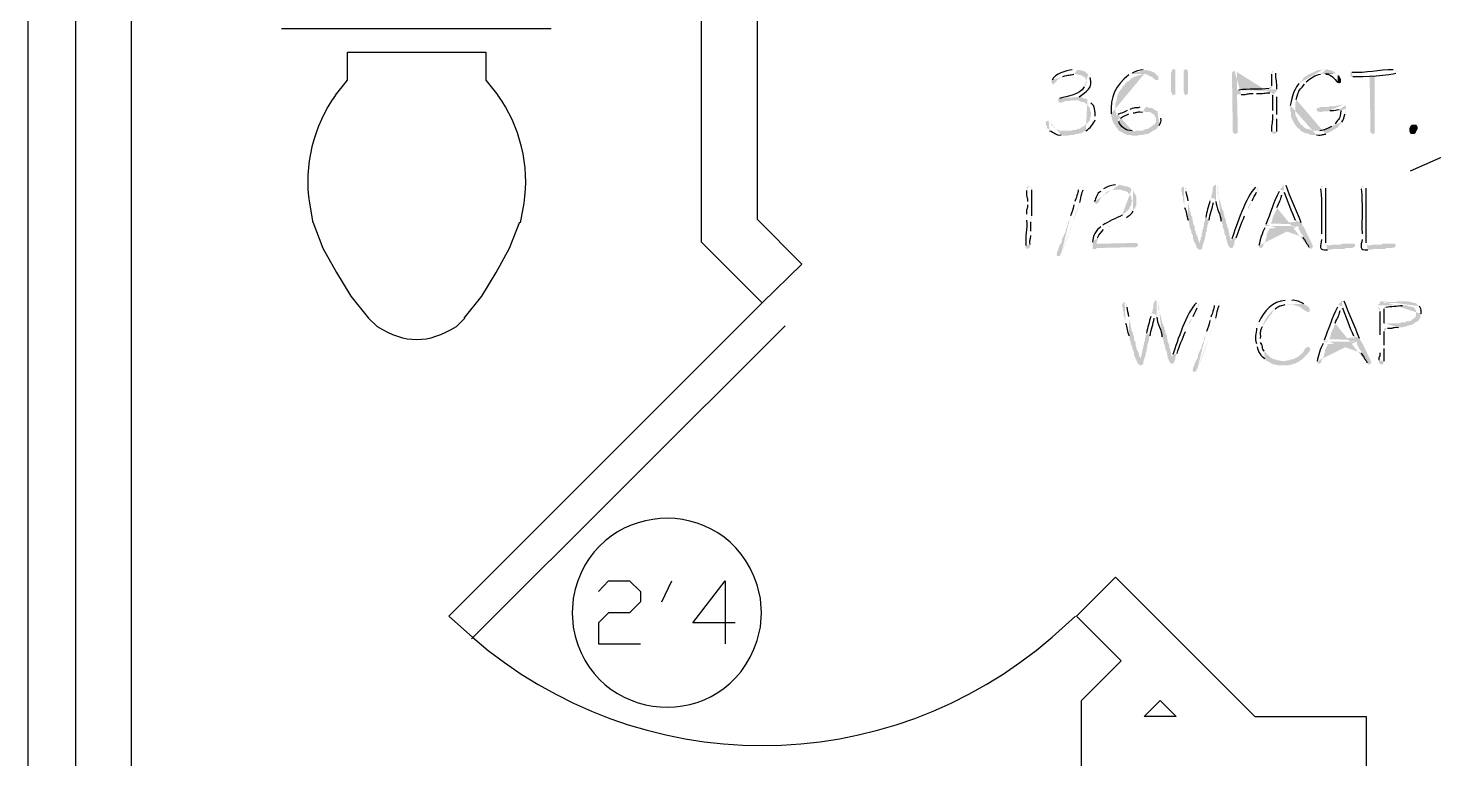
# Model space of a CAD drawing. Header units: inches. Extents: x -167 to 6071, y -6287 to -2731.
# Drawn here: x 790.4 to 879.2, y -5875.2 to -5829.1 of the extents above; entities that cross this region are included whole.
import ezdxf

# ---------------------------------------------------------------- set-up
doc = ezdxf.new("R2010")
doc.units = ezdxf.units.IN
doc.header["$LTSCALE"] = 96
doc.header["$MEASUREMENT"] = 0
doc.layers.add('PDF_Geometry', color=7, linetype='Continuous', true_color=0x4a4a4a)
doc.layers.add('PDF_Solid Fills', color=7, linetype='Continuous')

msp = doc.modelspace()

# ---------------------------------------------------------------- hatches: boundary and pattern name
at = {"layer": 'PDF_Solid Fills', "transparency": 33554559}
for points in [[(862.73, -5831.669), (862.623, -5831.722), (862.623, -5831.775), (862.57, -5831.935), (862.57, -5833.109), (862.623, -5833.162), (862.623, -5833.269), (862.73, -5833.322), (862.837, -5833.269), (862.837, -5831.722)], [(863.477, -5831.669), (863.423, -5831.722), (863.37, -5831.775), (863.37, -5833.162), (863.423, -5833.269), (863.477, -5833.322), (863.583, -5833.269), (863.637, -5833.215), (863.637, -5831.829), (863.583, -5831.722)], [(875.423, -5832.095), (875.103, -5832.095), (875.157, -5835.615), (875.21, -5835.722), (875.317, -5835.775), (875.423, -5835.722), (875.423, -5835.615)], [(877.823, -5835.775), (877.717, -5835.775), (877.663, -5835.722), (877.61, -5835.615), (877.61, -5835.402), (877.663, -5835.295), (877.77, -5835.189), (878.037, -5835.189), (878.09, -5835.242), (878.143, -5835.349), (878.143, -5835.402), (878.09, -5835.562), (878.037, -5835.615), (878.037, -5835.669), (877.93, -5835.775)], [(860.33, -5842.655), (857.877, -5842.709), (857.61, -5842.709), (857.61, -5843.029), (857.823, -5843.029), (857.877, -5842.975), (860.277, -5842.922), (860.33, -5842.922), (860.437, -5842.869), (860.49, -5842.815), (860.437, -5842.709), (860.437, -5842.655)], [(873.983, -5842.709), (873.343, -5842.709), (873.29, -5842.762), (872.703, -5842.762), (872.597, -5842.815), (872.33, -5842.815), (874.197, -5842.815), (874.143, -5842.709), (874.09, -5842.709)], [(876.543, -5842.709), (875.903, -5842.709), (875.85, -5842.762), (875.263, -5842.762), (875.157, -5842.815), (874.89, -5842.815), (876.757, -5842.815), (876.703, -5842.709), (876.65, -5842.709)], [(870.997, -5846.549), (869.983, -5846.549), (870.25, -5846.549), (870.357, -5846.602), (870.463, -5846.602), (870.517, -5846.655), (870.623, -5846.655), (870.73, -5846.709), (870.837, -5846.815), (870.943, -5846.869), (870.997, -5846.922), (871.21, -5847.029), (871.317, -5846.975), (871.317, -5846.815), (871.263, -5846.709), (871.21, -5846.655), (871.103, -5846.602)], [(877.237, -5846.335), (876.863, -5846.335), (876.757, -5846.389), (876.383, -5846.389), (876.277, -5846.442), (876.01, -5846.442), (877.983, -5846.442), (877.877, -5846.442), (877.77, -5846.389), (877.663, -5846.389), (877.557, -5846.335), (877.397, -5846.335)], [(871.21, -5849.215), (871.103, -5849.269), (870.997, -5849.375), (870.943, -5849.482), (870.89, -5849.589), (870.783, -5849.642), (870.783, -5849.695), (870.677, -5849.749), (870.57, -5849.855), (870.463, -5849.909), (870.25, -5850.015), (870.143, -5850.015), (870.037, -5850.069), (869.93, -5850.069), (869.77, -5850.122), (868.65, -5850.122), (868.863, -5850.229), (868.917, -5850.282), (869.077, -5850.335), (869.183, -5850.335), (869.29, -5850.389), (869.983, -5850.389), (870.09, -5850.335), (870.197, -5850.335), (870.303, -5850.282), (870.41, -5850.282), (870.463, -5850.229), (870.677, -5850.122), (870.73, -5850.069), (870.837, -5850.015), (871.05, -5849.802), (871.103, -5849.749), (871.21, -5849.642), (871.263, -5849.535), (871.317, -5849.482), (871.37, -5849.375), (871.317, -5849.269)]]:
    msp.add_hatch(color=256, dxfattribs=at).paths.add_polyline_path(points)
h = msp.add_hatch(color=256, dxfattribs=at)
h.paths.add_polyline_path([(872.223, -5831.669), (872.17, -5831.669), (872.063, -5831.722), (871.85, -5831.722), (871.743, -5831.775), (871.637, -5831.829), (871.317, -5831.989), (871.263, -5831.989), (871.157, -5832.095), (870.943, -5832.202), (870.89, -5832.309), (870.783, -5832.415), (870.73, -5832.469), (870.623, -5832.575)], flags=0)
h.paths.add_polyline_path([(870.09, -5833.962), (870.09, -5834.335), (870.143, -5834.442), (870.143, -5834.709), (870.197, -5834.815), (870.25, -5834.922), (870.303, -5835.029), (870.357, -5835.135), (870.41, -5835.189), (870.463, -5835.295), (870.57, -5835.402), (870.677, -5835.455), (870.73, -5835.562), (871.05, -5835.722), (871.157, -5835.722), (871.37, -5835.829), (871.743, -5835.829)], flags=0)
h.paths.add_polyline_path([(872.33, -5835.775), (872.757, -5835.562), (871.477, -5835.562), (871.263, -5835.455), (871.157, -5835.455), (870.943, -5835.349), (870.89, -5835.242), (870.783, -5835.189), (870.73, -5835.135), (870.677, -5835.029), (870.623, -5834.975), (870.517, -5834.762), (870.41, -5834.549), (870.41, -5833.802), (870.463, -5833.695), (870.463, -5833.589)], flags=0)
h.paths.add_polyline_path([(870.997, -5832.629), (871.05, -5832.575), (871.103, -5832.469)], flags=0)
h.paths.add_polyline_path([(872.01, -5831.989), (872.117, -5831.989), (872.223, -5831.935), (872.97, -5831.935), (872.917, -5831.882), (872.597, -5831.722), (872.49, -5831.722), (872.383, -5831.669)], flags=0)
h = msp.add_hatch(color=256, dxfattribs=at)
h.paths.add_polyline_path([(856.49, -5831.722), (856.33, -5831.722)], flags=0)
h.paths.add_polyline_path([(855.05, -5832.362), (854.997, -5832.469), (855.05, -5832.575), (855.103, -5832.629), (855.157, -5832.629), (855.263, -5832.522), (855.317, -5832.469), (855.37, -5832.362), (855.477, -5832.309), (855.53, -5832.255), (855.743, -5832.149)], flags=0)
h.paths.add_polyline_path([(856.437, -5831.989), (857.343, -5831.989), (857.237, -5831.935), (857.183, -5831.882), (857.13, -5831.829), (857.023, -5831.775), (856.917, -5831.775), (856.81, -5831.722), (856.65, -5831.722)], flags=0)
h = msp.add_hatch(color=256, dxfattribs=at)
h.paths.add_polyline_path([(857.343, -5831.989), (856.543, -5831.989), (856.597, -5831.989), (856.757, -5832.042), (856.863, -5832.042), (856.97, -5832.095), (857.023, -5832.149), (857.077, -5832.149), (857.183, -5832.255), (857.183, -5832.362), (857.237, -5832.469), (857.237, -5832.522), (857.183, -5832.629), (857.183, -5832.735), (857.077, -5832.789)], flags=0)
h.paths.add_polyline_path([(855.53, -5833.535), (855.423, -5833.589), (855.423, -5833.642), (855.477, -5833.749), (855.583, -5833.802), (855.637, -5833.802), (855.743, -5833.749), (855.903, -5833.695), (856.17, -5833.695), (856.277, -5833.642), (856.49, -5833.642), (857.29, -5833.589), (857.183, -5833.535), (857.077, -5833.535), (856.863, -5833.429), (856.703, -5833.429), (856.757, -5833.429)], flags=0)
h.paths.add_polyline_path([(857.45, -5832.202), (857.397, -5832.095)], flags=0)
h = msp.add_hatch(color=256, dxfattribs=at)
h.paths.add_polyline_path([(860.01, -5831.989), (859.903, -5832.042)], flags=0)
h.paths.add_polyline_path([(858.783, -5834.495), (858.783, -5834.602), (859.103, -5834.602), (859.103, -5834.442), (859.05, -5834.335), (859.05, -5833.855), (859.103, -5833.749), (859.103, -5833.642), (859.157, -5833.535), (859.157, -5833.375), (859.21, -5833.269), (859.263, -5833.162), (859.317, -5833.055), (859.423, -5832.949), (859.477, -5832.842), (859.53, -5832.735), (859.637, -5832.682), (859.69, -5832.575), (859.797, -5832.469), (859.903, -5832.415), (860.01, -5832.309), (860.063, -5832.255), (860.277, -5832.149), (860.437, -5832.095), (860.543, -5832.042), (860.65, -5832.042), (860.757, -5831.989), (860.863, -5831.989)], flags=0)
h = msp.add_hatch(color=256, dxfattribs=at)
h.paths.add_polyline_path([(860.863, -5831.722), (860.81, -5831.722)], flags=0)
h.paths.add_polyline_path([(860.117, -5831.935), (860.01, -5831.989), (860.97, -5831.989), (861.183, -5832.095), (861.29, -5832.149), (861.397, -5832.202), (861.503, -5832.309), (861.557, -5832.309), (861.61, -5832.362), (861.77, -5832.362), (861.77, -5832.149), (861.717, -5832.095), (861.503, -5831.882), (861.45, -5831.882), (861.237, -5831.775), (861.13, -5831.775), (861.023, -5831.722)], flags=0)
h = msp.add_hatch(color=256, dxfattribs=at)
h.paths.add_polyline_path([(866.57, -5831.775), (866.463, -5831.829), (866.41, -5831.935), (866.463, -5835.615), (866.517, -5835.722), (866.623, -5835.775), (866.73, -5835.722), (866.783, -5835.615), (866.73, -5833.269), (866.997, -5833.269)], flags=0)
h.paths.add_polyline_path([(867.743, -5833.215), (867.957, -5833.215)], flags=0)
h.paths.add_polyline_path([(868.81, -5833.162), (868.97, -5833.162), (869.237, -5833.055), (866.73, -5833.002), (866.73, -5831.935), (866.677, -5831.829)], flags=0)
h = msp.add_hatch(color=256, dxfattribs=at)
h.paths.add_polyline_path([(869.023, -5831.775), (868.917, -5831.829), (868.917, -5831.989)], flags=0)
h.paths.add_polyline_path([(868.917, -5832.735), (868.917, -5832.895), (868.757, -5832.895)], flags=0)
h.paths.add_polyline_path([(866.837, -5833.002), (866.73, -5833.002), (869.237, -5833.055), (869.237, -5832.949)], flags=0)
h.paths.add_polyline_path([(869.183, -5831.935), (869.13, -5831.829)], flags=0)
h = msp.add_hatch(color=256, dxfattribs=at)
h.paths.add_polyline_path([(872.97, -5831.935), (872.223, -5831.935), (872.33, -5831.989)], flags=0)
h.paths.add_polyline_path([(873.077, -5832.522), (873.183, -5832.575), (873.29, -5832.522), (873.29, -5832.309), (873.183, -5832.095), (873.077, -5832.042)], flags=0)
h = msp.add_hatch(color=256, dxfattribs=at)
h.paths.add_polyline_path([(876.65, -5831.722), (876.597, -5831.722)], flags=0)
h.paths.add_polyline_path([(873.983, -5831.882), (873.877, -5831.935), (873.877, -5832.042), (873.93, -5832.149), (874.037, -5832.149)], flags=0)
h.paths.add_polyline_path([(876.757, -5831.935), (876.81, -5831.829), (876.757, -5831.775)], flags=0)
h = msp.add_hatch(color=256, dxfattribs=at)
h.paths.add_polyline_path([(869.237, -5833.055), (868.97, -5833.162), (868.97, -5833.322)], flags=0)
h.paths.add_polyline_path([(868.97, -5834.282), (868.97, -5834.549)], flags=0)
h.paths.add_polyline_path([(868.917, -5835.615), (868.97, -5835.722), (869.077, -5835.775), (869.183, -5835.722), (869.237, -5835.615)], flags=0)
h.paths.add_polyline_path([(869.237, -5834.815), (869.237, -5834.549)], flags=0)
h.paths.add_polyline_path([(869.237, -5833.429), (869.237, -5833.162)], flags=0)
h = msp.add_hatch(color=256, dxfattribs=at)
h.paths.add_polyline_path([(857.29, -5833.589), (856.49, -5833.642), (856.703, -5833.642), (856.917, -5833.749), (857.023, -5833.749), (857.13, -5833.802), (857.237, -5833.909), (857.29, -5833.962), (857.397, -5834.069), (857.45, -5834.175), (857.45, -5834.282), (857.503, -5834.389), (857.503, -5834.655), (857.45, -5834.762), (857.45, -5834.869), (857.397, -5834.975), (857.343, -5835.029), (857.237, -5835.135), (857.13, -5835.189), (857.077, -5835.295), (857.023, -5835.295), (856.917, -5835.349), (856.863, -5835.402), (856.757, -5835.455), (856.65, -5835.455), (856.543, -5835.509), (856.383, -5835.509), (856.277, -5835.562), (855.903, -5835.562), (857.077, -5835.615), (857.183, -5835.562)], flags=0)
h.paths.add_polyline_path([(857.77, -5834.869), (857.77, -5834.655)], flags=0)
h.paths.add_polyline_path([(857.503, -5833.802), (857.45, -5833.749), (857.397, -5833.695)], flags=0)
h = msp.add_hatch(color=256, dxfattribs=at)
h.paths.add_polyline_path([(860.81, -5834.069), (860.597, -5834.069)], flags=0)
h.paths.add_polyline_path([(859.957, -5834.229), (859.903, -5834.229), (859.797, -5834.282)], flags=0)
h.paths.add_polyline_path([(859.21, -5834.549), (859.103, -5834.602), (858.783, -5834.602), (858.837, -5834.762), (858.837, -5834.869), (858.89, -5834.975), (858.943, -5835.082), (858.997, -5835.189), (859.05, -5835.242), (859.103, -5835.349), (859.157, -5835.402), (859.21, -5835.455), (859.263, -5835.562), (859.37, -5835.615), (860.277, -5835.615), (860.117, -5835.562)], flags=0)
h.paths.add_polyline_path([(859.263, -5834.975), (859.21, -5834.869), (859.263, -5834.815), (859.37, -5834.762)], flags=0)
h.paths.add_polyline_path([(859.903, -5834.495), (860.01, -5834.495), (860.17, -5834.442)], flags=0)
h.paths.add_polyline_path([(860.757, -5834.389), (860.863, -5834.335), (861.717, -5834.335), (861.503, -5834.229), (861.45, -5834.175), (861.343, -5834.122), (861.183, -5834.122), (861.077, -5834.069), (860.97, -5834.069)], flags=0)
h = msp.add_hatch(color=256, dxfattribs=at)
h.paths.add_polyline_path([(861.717, -5834.335), (860.863, -5834.335), (860.97, -5834.389), (861.237, -5834.389), (861.343, -5834.442), (861.397, -5834.495), (861.503, -5834.549), (861.557, -5834.655), (861.61, -5834.762), (861.61, -5835.029), (861.557, -5835.135), (861.45, -5835.189), (861.343, -5835.295), (861.237, -5835.349), (861.183, -5835.402), (861.077, -5835.455), (860.97, -5835.455), (860.757, -5835.562), (860.383, -5835.562), (860.277, -5835.615), (859.37, -5835.615), (859.797, -5835.829), (860.01, -5835.829), (860.117, -5835.882), (860.437, -5835.882), (860.597, -5835.829), (860.81, -5835.829), (860.97, -5835.775), (861.077, -5835.775), (861.183, -5835.722), (861.29, -5835.669), (861.343, -5835.615), (861.663, -5835.455), (861.717, -5835.349), (861.823, -5835.242)], flags=0)
h.paths.add_polyline_path([(861.93, -5834.762), (861.877, -5834.655), (861.877, -5834.549), (861.823, -5834.442)], flags=0)
h = msp.add_hatch(color=256, dxfattribs=at)
h.paths.add_polyline_path([(873.45, -5833.909), (872.863, -5834.015), (872.597, -5834.015), (872.49, -5834.069), (872.01, -5834.069), (871.903, -5834.122), (871.797, -5834.122), (871.743, -5834.229), (871.797, -5834.335), (871.85, -5834.335), (871.957, -5834.389), (872.063, -5834.389), (872.17, -5834.335), (872.49, -5834.335), (872.597, -5834.282)], flags=0)
h.paths.add_polyline_path([(873.183, -5834.229), (873.29, -5834.229), (873.61, -5834.175), (873.61, -5834.069), (873.557, -5833.962)], flags=0)
h = msp.add_hatch(color=256, dxfattribs=at)
h.paths.add_polyline_path([(873.61, -5834.175), (873.29, -5834.229), (873.29, -5834.282)], flags=0)
h.paths.add_polyline_path([(872.917, -5835.135), (872.81, -5835.189), (872.81, -5835.242), (872.703, -5835.295)], flags=0)
h.paths.add_polyline_path([(871.957, -5835.562), (871.797, -5835.562), (872.757, -5835.562), (872.863, -5835.509), (872.917, -5835.455), (873.023, -5835.402), (873.13, -5835.295), (873.183, -5835.189), (873.29, -5835.135), (873.343, -5835.029)], flags=0)
h.paths.add_polyline_path([(873.557, -5834.495), (873.61, -5834.389), (873.61, -5834.282)], flags=0)
h = msp.add_hatch(color=256, dxfattribs=at)
h.paths.add_polyline_path([(854.837, -5834.922), (854.73, -5834.975), (854.677, -5834.975), (854.677, -5835.189), (854.73, -5835.295), (854.73, -5835.402), (854.837, -5835.455), (854.89, -5835.562)], flags=0)
h.paths.add_polyline_path([(855.637, -5835.829), (855.743, -5835.882), (856.063, -5835.882), (856.17, -5835.829), (856.437, -5835.829), (856.543, -5835.775), (856.65, -5835.775), (856.81, -5835.722), (856.917, -5835.722), (856.97, -5835.669), (857.077, -5835.615), (855.903, -5835.562), (855.53, -5835.562), (855.21, -5835.402), (855.157, -5835.295), (855.05, -5835.242), (854.997, -5835.135), (854.997, -5835.082), (854.89, -5834.975)], flags=0)
h = msp.add_hatch(color=256, dxfattribs=at)
h.paths.add_polyline_path([(853.61, -5839.029), (853.503, -5839.082), (853.45, -5839.242), (853.45, -5839.349)], flags=0)
h.paths.add_polyline_path([(853.503, -5840.042), (853.503, -5840.255)], flags=0)
h.paths.add_polyline_path([(853.45, -5840.842), (853.45, -5841.215)], flags=0)
h.paths.add_polyline_path([(853.397, -5842.815), (853.397, -5842.975), (853.503, -5843.029), (853.61, -5842.975), (853.663, -5842.922), (853.663, -5842.762)], flags=0)
h.paths.add_polyline_path([(853.717, -5842.175), (853.717, -5841.909)], flags=0)
h.paths.add_polyline_path([(853.717, -5841.322), (853.717, -5841.055), (853.77, -5840.949)], flags=0)
h.paths.add_polyline_path([(853.77, -5839.295), (853.77, -5839.189), (853.717, -5839.082)], flags=0)
h = msp.add_hatch(color=256, dxfattribs=at)
h.paths.add_polyline_path([(856.863, -5839.029), (856.81, -5839.082), (856.757, -5839.189), (856.703, -5839.295)], flags=0)
h.paths.add_polyline_path([(856.49, -5840.042), (856.49, -5840.149), (856.437, -5840.255)], flags=0)
h.paths.add_polyline_path([(856.223, -5840.949), (856.223, -5841.055), (856.17, -5841.162), (856.117, -5841.269), (856.063, -5841.375), (856.063, -5841.482), (856.01, -5841.589), (855.957, -5841.749), (855.903, -5841.855), (855.903, -5841.962), (855.85, -5842.069), (855.797, -5842.175), (855.743, -5842.282), (855.69, -5842.389), (855.69, -5842.495), (855.637, -5842.655), (855.53, -5842.815), (855.477, -5842.975), (855.423, -5843.135), (855.37, -5843.242), (855.37, -5843.349), (855.317, -5843.349), (855.37, -5843.455), (855.477, -5843.509), (855.53, -5843.455), (855.583, -5843.455), (855.583, -5843.349), (855.637, -5843.295)], flags=0)
h.paths.add_polyline_path([(855.637, -5843.295, 0.021773), (856.383, -5841.322)], flags=0)
h.paths.add_polyline_path([(856.81, -5840.095, 0.041027), (856.383, -5841.322)], flags=0)
h.paths.add_polyline_path([(857.023, -5839.295), (857.023, -5839.189), (856.97, -5839.082)], flags=0)
h = msp.add_hatch(color=256, dxfattribs=at)
h.paths.add_polyline_path([(860.063, -5839.295), (859.21, -5839.295), (859.423, -5839.295), (859.53, -5839.349), (859.637, -5839.349), (859.85, -5839.455), (859.85, -5839.509), (859.957, -5839.562), (860.01, -5839.669), (860.063, -5839.775), (860.063, -5839.882), (860.117, -5839.989), (860.063, -5840.095), (860.063, -5840.202), (860.01, -5840.309), (859.957, -5840.415), (859.957, -5840.469), (859.85, -5840.575), (859.797, -5840.629), (859.69, -5840.735), (859.583, -5840.789), (859.583, -5840.842), (859.477, -5840.895)], flags=0)
h.paths.add_polyline_path([(858.25, -5841.535), (858.197, -5841.535), (858.143, -5841.642)], flags=0)
h.paths.add_polyline_path([(857.61, -5842.602), (857.61, -5842.709), (857.877, -5842.709), (857.877, -5842.602), (857.93, -5842.442), (857.93, -5842.335)], flags=0)
h.paths.add_polyline_path([(858.303, -5841.802), (858.41, -5841.749), (858.517, -5841.695), (858.623, -5841.589), (858.73, -5841.589), (858.943, -5841.482), (858.997, -5841.429), (859.157, -5841.375), (859.263, -5841.322), (859.423, -5841.215), (859.743, -5841.055)], flags=0)
h.paths.add_polyline_path([(860.17, -5840.629), (860.223, -5840.522), (860.277, -5840.469), (860.33, -5840.362), (860.383, -5840.255), (860.383, -5839.775), (860.33, -5839.615), (860.277, -5839.562), (860.223, -5839.455), (860.17, -5839.349)], flags=0)
h = msp.add_hatch(color=256, dxfattribs=at)
h.paths.add_polyline_path([(859.21, -5838.975), (859.05, -5838.975)], flags=0)
h.paths.add_polyline_path([(858.303, -5839.242), (858.25, -5839.295), (858.143, -5839.402)], flags=0)
h.paths.add_polyline_path([(857.717, -5840.042), (857.77, -5840.149), (857.877, -5840.202), (857.93, -5840.149), (858.037, -5840.042), (858.037, -5839.989), (858.09, -5839.882), (858.143, -5839.829), (858.143, -5839.775), (858.197, -5839.722), (858.303, -5839.615), (858.41, -5839.562), (858.463, -5839.455), (858.57, -5839.402), (858.623, -5839.402), (858.837, -5839.295), (860.063, -5839.295), (860.01, -5839.189), (859.903, -5839.135), (859.797, -5839.082), (859.69, -5839.082), (859.583, -5839.029), (859.477, -5839.029), (859.317, -5838.975)], flags=0)
h = msp.add_hatch(color=256, dxfattribs=at)
h.paths.add_polyline_path([(863.37, -5839.082), (863.263, -5839.135), (863.21, -5839.242), (863.21, -5839.349), (863.263, -5839.509), (863.263, -5839.615), (863.317, -5839.722), (863.317, -5839.989), (863.37, -5840.042), (863.37, -5840.149), (863.423, -5840.255), (863.423, -5840.415)], flags=0)
h.paths.add_polyline_path([(863.637, -5841.215), (863.69, -5841.322), (863.69, -5841.429), (863.743, -5841.589), (863.743, -5841.695), (863.797, -5841.802), (863.85, -5841.909), (863.85, -5842.015), (863.957, -5842.229), (863.957, -5842.389), (864.01, -5842.549), (864.063, -5842.655), (864.117, -5842.762), (864.17, -5842.869), (864.17, -5842.922), (864.223, -5842.975), (864.33, -5843.082), (864.437, -5843.082), (864.49, -5843.029), (864.543, -5842.975), (864.543, -5842.869), (864.597, -5842.709), (864.383, -5842.709), (864.383, -5842.655), (864.33, -5842.549), (864.277, -5842.442), (864.277, -5842.335), (864.223, -5842.229), (864.17, -5842.122), (864.117, -5842.015), (864.117, -5841.909), (864.063, -5841.802), (864.063, -5841.642), (864.01, -5841.535), (863.957, -5841.429), (863.957, -5841.269), (863.903, -5841.162), (863.903, -5841.055), (863.85, -5840.949), (863.797, -5840.842), (863.797, -5840.735), (863.743, -5840.629), (863.743, -5840.469), (863.69, -5840.362), (863.69, -5840.255), (863.637, -5840.149), (863.637, -5839.989)], flags=0)
h.paths.add_polyline_path([(863.53, -5839.402), (863.53, -5839.349), (863.477, -5839.189), (863.423, -5839.135)], flags=0)
h = msp.add_hatch(color=256, dxfattribs=at)
h.paths.add_polyline_path([(865.397, -5838.975), (865.343, -5838.975), (865.237, -5839.082), (865.183, -5839.189), (865.183, -5839.455), (865.13, -5839.562), (865.13, -5839.669), (865.077, -5839.775), (865.343, -5839.882), (865.343, -5839.935), (865.397, -5840.042)], flags=0)
h.paths.add_polyline_path([(865.717, -5841.269), (865.77, -5841.375), (865.823, -5841.482), (865.823, -5841.642), (865.877, -5841.749), (865.93, -5841.909), (865.93, -5842.015), (865.983, -5842.175), (866.037, -5842.229), (866.037, -5842.389), (866.09, -5842.495), (866.09, -5842.602), (866.143, -5842.709), (866.197, -5842.869), (866.25, -5842.922), (866.357, -5842.975), (866.463, -5842.975), (866.463, -5842.922), (866.517, -5842.815), (866.57, -5842.709), (866.57, -5842.549), (866.357, -5842.549), (866.303, -5842.389), (866.303, -5842.282), (866.25, -5842.175), (866.25, -5842.069), (866.197, -5841.962), (866.197, -5841.802), (866.143, -5841.695), (866.09, -5841.589), (866.09, -5841.482), (866.037, -5841.375), (866.037, -5841.215), (865.983, -5841.109), (865.93, -5841.002), (865.93, -5840.895), (865.877, -5840.789), (865.877, -5840.682), (865.823, -5840.575), (865.77, -5840.469), (865.717, -5840.255), (865.663, -5840.042), (865.61, -5839.882), (865.557, -5839.775), (865.557, -5839.615), (865.503, -5839.562), (865.503, -5839.242), (865.557, -5839.135), (865.503, -5839.029)], flags=0)
h = msp.add_hatch(color=256, dxfattribs=at)
h.paths.add_polyline_path([(867.957, -5839.135), (867.903, -5839.135)], flags=0)
h.paths.add_polyline_path([(866.41, -5842.389), (866.357, -5842.549), (866.57, -5842.549), (866.623, -5842.442), (866.677, -5842.335)], flags=0)
h.paths.add_polyline_path([(867.21, -5840.949), (867.263, -5840.842), (867.317, -5840.735), (867.37, -5840.629), (867.423, -5840.522), (867.423, -5840.415), (867.477, -5840.309), (867.53, -5840.202), (867.637, -5840.095), (867.69, -5839.989)], flags=0)
h.paths.add_polyline_path([(867.957, -5839.455), (868.063, -5839.295), (868.063, -5839.135)], flags=0)
h = msp.add_hatch(color=256, dxfattribs=at)
h.paths.add_polyline_path([(869.45, -5839.295), (869.397, -5839.402)], flags=0)
h.paths.add_polyline_path([(868.543, -5841.482), (868.49, -5841.589), (870.57, -5841.589), (870.623, -5841.642), (870.623, -5841.749), (870.677, -5841.855), (870.73, -5841.962), (870.783, -5842.069), (870.89, -5842.175), (870.89, -5842.282)], flags=0)
h.paths.add_polyline_path([(871.263, -5842.922), (871.317, -5842.975), (871.37, -5843.029), (871.477, -5842.975), (871.53, -5842.869), (871.05, -5841.855), (870.997, -5841.749), (870.943, -5841.642), (870.89, -5841.589), (870.837, -5841.482), (868.863, -5841.429), (868.917, -5841.322), (868.97, -5841.215), (868.97, -5841.109), (869.023, -5840.949), (869.077, -5840.842), (869.183, -5840.629), (869.183, -5840.575), (869.237, -5840.522), (869.237, -5840.415)], flags=0)
h.paths.add_polyline_path([(869.557, -5839.615), (869.663, -5839.509), (869.717, -5839.349)], flags=0)
h = msp.add_hatch(color=256, dxfattribs=at)
h.paths.add_polyline_path([(869.663, -5838.975), (869.61, -5839.029), (869.61, -5839.082), (869.503, -5839.189), (869.45, -5839.295), (869.717, -5839.349), (869.717, -5839.455)], flags=0)
h.paths.add_polyline_path([(870.41, -5841.215), (870.463, -5841.322), (868.863, -5841.429), (870.837, -5841.482), (870.783, -5841.375)], flags=0)
h.paths.add_polyline_path([(869.823, -5839.029), (869.77, -5838.975)], flags=0)
h = msp.add_hatch(color=256, dxfattribs=at)
h.paths.add_polyline_path([(872.17, -5839.029), (872.063, -5839.082), (872.01, -5839.242)], flags=0)
h.paths.add_polyline_path([(872.063, -5842.069), (872.063, -5842.442)], flags=0)
h.paths.add_polyline_path([(872.437, -5843.082), (872.65, -5843.082), (872.81, -5843.029), (873.503, -5843.029), (873.61, -5842.975), (873.983, -5842.975), (874.09, -5842.922), (874.143, -5842.922), (874.197, -5842.815), (872.33, -5842.815), (872.33, -5842.655)], flags=0)
h.paths.add_polyline_path([(872.33, -5839.189), (872.277, -5839.082)], flags=0)
h = msp.add_hatch(color=256, dxfattribs=at)
h.paths.add_polyline_path([(874.73, -5839.029), (874.623, -5839.082), (874.57, -5839.242)], flags=0)
h.paths.add_polyline_path([(874.623, -5842.069), (874.623, -5842.442)], flags=0)
h.paths.add_polyline_path([(874.997, -5843.082), (875.21, -5843.082), (875.37, -5843.029), (876.063, -5843.029), (876.17, -5842.975), (876.543, -5842.975), (876.65, -5842.922), (876.703, -5842.922), (876.757, -5842.815), (874.89, -5842.815), (874.89, -5842.655)], flags=0)
h.paths.add_polyline_path([(874.89, -5839.189), (874.837, -5839.082)], flags=0)
h = msp.add_hatch(color=256, dxfattribs=at)
h.paths.add_polyline_path([(865.077, -5839.775), (865.023, -5839.882), (865.023, -5839.989)], flags=0)
h.paths.add_polyline_path([(864.757, -5841.055), (864.703, -5841.162), (864.703, -5841.269), (864.65, -5841.375), (864.65, -5841.535), (864.597, -5841.642), (864.597, -5841.749), (864.543, -5841.855), (864.543, -5841.962), (864.49, -5842.122), (864.49, -5842.229), (864.437, -5842.335), (864.437, -5842.442), (864.383, -5842.602), (864.383, -5842.709), (864.597, -5842.709), (864.65, -5842.549), (864.703, -5842.389), (864.703, -5842.282), (864.757, -5842.175), (864.757, -5842.015), (864.81, -5841.909), (864.81, -5841.749), (864.863, -5841.642), (864.863, -5841.535), (864.917, -5841.429), (864.917, -5841.322), (864.97, -5841.215)], flags=0)
h.paths.add_polyline_path([(865.237, -5840.095), (865.29, -5839.989), (865.343, -5839.882)], flags=0)
h = msp.add_hatch(color=256, dxfattribs=at)
h.paths.add_polyline_path([(868.49, -5841.589), (868.49, -5841.695)], flags=0)
h.paths.add_polyline_path([(868.117, -5842.815), (868.117, -5842.922), (868.223, -5842.975), (868.277, -5842.975), (868.33, -5842.922), (868.383, -5842.869), (868.383, -5842.762), (868.49, -5842.655), (868.543, -5842.442), (868.543, -5842.389), (868.597, -5842.282), (868.597, -5842.122), (868.65, -5842.015), (868.703, -5841.909), (868.757, -5841.802), (868.757, -5841.749), (870.57, -5841.589)], flags=0)
h = msp.add_hatch(color=256, dxfattribs=at)
h.paths.add_polyline_path([(859.637, -5846.389), (859.53, -5846.442), (859.477, -5846.549), (859.477, -5846.655), (859.53, -5846.815), (859.53, -5846.922), (859.583, -5847.029), (859.583, -5847.295), (859.637, -5847.349), (859.637, -5847.455), (859.69, -5847.562), (859.69, -5847.722)], flags=0)
h.paths.add_polyline_path([(859.903, -5848.522), (859.957, -5848.629), (859.957, -5848.735), (860.01, -5848.895), (860.01, -5849.002), (860.063, -5849.109), (860.117, -5849.215), (860.117, -5849.322), (860.17, -5849.429), (860.223, -5849.535), (860.223, -5849.695), (860.277, -5849.855), (860.33, -5849.962), (860.383, -5850.069), (860.437, -5850.175), (860.437, -5850.229), (860.49, -5850.282), (860.597, -5850.389), (860.703, -5850.389), (860.757, -5850.335), (860.81, -5850.282), (860.81, -5850.175), (860.863, -5850.015), (860.65, -5850.015), (860.65, -5849.962), (860.597, -5849.855), (860.543, -5849.749), (860.543, -5849.642), (860.49, -5849.535), (860.437, -5849.429), (860.383, -5849.322), (860.383, -5849.215), (860.33, -5849.109), (860.33, -5848.949), (860.277, -5848.842), (860.223, -5848.735), (860.223, -5848.575), (860.17, -5848.469), (860.17, -5848.362), (860.117, -5848.255), (860.063, -5848.149), (860.063, -5848.042), (860.01, -5847.935), (860.01, -5847.775), (859.957, -5847.669), (859.957, -5847.562), (859.903, -5847.455), (859.903, -5847.295)], flags=0)
h.paths.add_polyline_path([(859.797, -5846.709), (859.797, -5846.655), (859.743, -5846.495), (859.69, -5846.442)], flags=0)
h = msp.add_hatch(color=256, dxfattribs=at)
h.paths.add_polyline_path([(861.663, -5846.282), (861.61, -5846.282), (861.503, -5846.389), (861.45, -5846.495), (861.45, -5846.762), (861.397, -5846.869), (861.397, -5846.975), (861.343, -5847.082), (861.61, -5847.189), (861.61, -5847.242), (861.663, -5847.349)], flags=0)
h.paths.add_polyline_path([(861.983, -5848.575), (862.037, -5848.682), (862.09, -5848.789), (862.09, -5848.949), (862.143, -5849.055), (862.197, -5849.215), (862.197, -5849.322), (862.25, -5849.482), (862.303, -5849.535), (862.303, -5849.695), (862.357, -5849.802), (862.357, -5849.909), (862.41, -5850.015), (862.463, -5850.175), (862.517, -5850.229), (862.623, -5850.282), (862.73, -5850.282), (862.73, -5850.229), (862.783, -5850.122), (862.837, -5850.015), (862.837, -5849.855), (862.623, -5849.855), (862.57, -5849.695), (862.57, -5849.589), (862.517, -5849.482), (862.517, -5849.375), (862.463, -5849.269), (862.463, -5849.109), (862.41, -5849.002), (862.357, -5848.895), (862.357, -5848.789), (862.303, -5848.682), (862.303, -5848.522), (862.25, -5848.415), (862.197, -5848.309), (862.197, -5848.202), (862.143, -5848.095), (862.143, -5847.989), (862.09, -5847.882), (862.037, -5847.775), (861.983, -5847.562), (861.93, -5847.349), (861.877, -5847.189), (861.823, -5847.082), (861.823, -5846.922), (861.77, -5846.869), (861.77, -5846.549), (861.823, -5846.442), (861.77, -5846.335)], flags=0)
h = msp.add_hatch(color=256, dxfattribs=at)
h.paths.add_polyline_path([(864.223, -5846.442), (864.17, -5846.442)], flags=0)
h.paths.add_polyline_path([(862.677, -5849.695), (862.623, -5849.855), (862.837, -5849.855), (862.89, -5849.749), (862.943, -5849.642)], flags=0)
h.paths.add_polyline_path([(863.477, -5848.255), (863.53, -5848.149), (863.583, -5848.042), (863.637, -5847.935), (863.69, -5847.829), (863.69, -5847.722), (863.743, -5847.615), (863.797, -5847.509), (863.903, -5847.402), (863.957, -5847.295)], flags=0)
h.paths.add_polyline_path([(864.223, -5846.762), (864.33, -5846.602), (864.33, -5846.442)], flags=0)
h = msp.add_hatch(color=256, dxfattribs=at)
h.paths.add_polyline_path([(865.45, -5846.335), (865.397, -5846.389), (865.343, -5846.495), (865.29, -5846.602)], flags=0)
h.paths.add_polyline_path([(865.077, -5847.349), (865.077, -5847.455), (865.023, -5847.562)], flags=0)
h.paths.add_polyline_path([(864.81, -5848.255), (864.81, -5848.362), (864.757, -5848.469), (864.703, -5848.575), (864.65, -5848.682), (864.65, -5848.789), (864.597, -5848.895), (864.543, -5849.055), (864.49, -5849.162), (864.49, -5849.269), (864.437, -5849.375), (864.383, -5849.482), (864.33, -5849.589), (864.277, -5849.695), (864.277, -5849.802), (864.223, -5849.962), (864.117, -5850.122), (864.063, -5850.282), (864.01, -5850.442), (863.957, -5850.549), (863.957, -5850.655), (863.903, -5850.655), (863.957, -5850.762), (864.063, -5850.815), (864.117, -5850.762), (864.17, -5850.762), (864.17, -5850.655), (864.223, -5850.602)], flags=0)
h.paths.add_polyline_path([(864.223, -5850.602, 0.021957), (864.97, -5848.629)], flags=0)
h.paths.add_polyline_path([(864.97, -5848.629), (865.023, -5848.522), (865.077, -5848.362), (865.077, -5848.255), (865.13, -5848.149), (865.183, -5848.042), (865.183, -5847.935), (865.29, -5847.722), (865.29, -5847.615), (865.343, -5847.509), (865.397, -5847.402)], flags=0)
h.paths.add_polyline_path([(865.61, -5846.602), (865.61, -5846.495), (865.557, -5846.389)], flags=0)
h = msp.add_hatch(color=256, dxfattribs=at)
h.paths.add_polyline_path([(869.983, -5846.229), (869.877, -5846.229), (869.77, -5846.282)], flags=0)
h.paths.add_polyline_path([(868.117, -5847.669), (868.063, -5847.775), (868.01, -5847.882), (867.957, -5848.042)], flags=0)
h.paths.add_polyline_path([(867.957, -5849.002), (867.957, -5849.109), (868.01, -5849.215)], flags=0)
h.paths.add_polyline_path([(868.49, -5849.962), (868.543, -5850.069), (868.65, -5850.122), (869.663, -5850.122), (869.557, -5850.122), (869.397, -5850.069), (869.29, -5850.069), (869.183, -5850.015), (869.077, -5850.015), (868.97, -5849.962), (868.863, -5849.909), (868.81, -5849.855), (868.703, -5849.749), (868.597, -5849.695), (868.597, -5849.642), (868.49, -5849.535), (868.437, -5849.482)], flags=0)
h.paths.add_polyline_path([(868.223, -5848.949), (868.223, -5848.682)], flags=0)
h.paths.add_polyline_path([(869.13, -5846.815, 0.162278), (868.33, -5847.935)], flags=0)
h.paths.add_polyline_path([(869.77, -5846.549), (870.997, -5846.549), (870.943, -5846.495)], flags=0)
h.paths.add_polyline_path([(870.197, -5846.282), (870.09, -5846.229)], flags=0)
h = msp.add_hatch(color=256, dxfattribs=at)
h.paths.add_polyline_path([(873.13, -5846.602), (873.077, -5846.709)], flags=0)
h.paths.add_polyline_path([(872.223, -5848.789), (872.17, -5848.895), (874.25, -5848.895), (874.303, -5848.949), (874.303, -5849.055), (874.41, -5849.269), (874.463, -5849.375), (874.57, -5849.482), (874.57, -5849.589)], flags=0)
h.paths.add_polyline_path([(874.943, -5850.229), (874.997, -5850.282), (875.05, -5850.335), (875.157, -5850.282), (875.21, -5850.175), (874.73, -5849.162), (874.677, -5849.055), (874.623, -5848.949), (874.57, -5848.895), (874.517, -5848.789), (872.543, -5848.735), (872.597, -5848.629), (872.65, -5848.522), (872.65, -5848.415), (872.703, -5848.255), (872.757, -5848.149), (872.81, -5848.042), (872.863, -5847.935), (872.863, -5847.882), (872.917, -5847.829), (872.917, -5847.722)], flags=0)
h.paths.add_polyline_path([(873.237, -5846.922), (873.343, -5846.815), (873.397, -5846.655)], flags=0)
h = msp.add_hatch(color=256, dxfattribs=at)
h.paths.add_polyline_path([(873.343, -5846.282), (873.29, -5846.335), (873.29, -5846.389), (873.183, -5846.495), (873.13, -5846.602), (873.397, -5846.655), (873.397, -5846.762)], flags=0)
h.paths.add_polyline_path([(874.09, -5848.522), (874.143, -5848.629), (872.543, -5848.735), (874.517, -5848.789), (874.463, -5848.682)], flags=0)
h.paths.add_polyline_path([(873.503, -5846.335), (873.45, -5846.282)], flags=0)
h = msp.add_hatch(color=256, dxfattribs=at)
h.paths.add_polyline_path([(875.903, -5846.335), (875.797, -5846.335), (875.743, -5846.389), (875.743, -5846.495), (875.637, -5846.549), (875.583, -5846.602), (877.45, -5846.602), (877.557, -5846.655), (877.663, -5846.655), (877.77, -5846.709), (877.877, -5846.709), (877.93, -5846.762), (877.983, -5846.869), (878.037, -5846.922), (878.037, -5847.242), (877.983, -5847.349), (877.93, -5847.402), (877.823, -5847.455), (877.717, -5847.562), (877.557, -5847.615), (877.397, -5847.615), (877.343, -5847.669), (877.13, -5847.669), (877.023, -5847.722), (876.33, -5847.722), (876.17, -5847.775), (876.01, -5847.775), (877.877, -5847.775), (877.983, -5847.669), (878.197, -5847.562), (878.25, -5847.455), (878.303, -5847.349), (878.303, -5847.242), (878.357, -5847.135)], flags=0)
h.paths.add_polyline_path([(878.25, -5846.655), (878.143, -5846.602), (878.09, -5846.495), (878.037, -5846.495), (877.983, -5846.442), (876.01, -5846.442), (875.957, -5846.335)], flags=0)
h = msp.add_hatch(color=256, dxfattribs=at)
h.paths.add_polyline_path([(875.583, -5846.602), (875.637, -5846.709), (875.743, -5846.762), (875.743, -5846.975)], flags=0)
h.paths.add_polyline_path([(875.743, -5848.469), (875.743, -5849.589)], flags=0)
h.paths.add_polyline_path([(875.69, -5850.069), (875.69, -5850.175), (875.743, -5850.282), (875.85, -5850.335), (875.957, -5850.282), (875.957, -5850.175), (876.01, -5850.122)], flags=0)
h.paths.add_polyline_path([(876.01, -5849.322), (876.01, -5849.109)], flags=0)
h.paths.add_polyline_path([(876.01, -5848.255), (876.01, -5848.042), (876.223, -5848.042)], flags=0)
h.paths.add_polyline_path([(876.917, -5847.989), (877.183, -5847.989), (877.29, -5847.935), (877.397, -5847.935), (877.503, -5847.882), (877.557, -5847.882), (877.663, -5847.829), (877.77, -5847.829), (877.823, -5847.775), (877.877, -5847.775), (876.01, -5847.775), (876.01, -5847.722)], flags=0)
h.paths.add_polyline_path([(876.01, -5846.815), (876.01, -5846.709), (876.117, -5846.709)], flags=0)
h.paths.add_polyline_path([(877.183, -5846.602), (877.29, -5846.602)], flags=0)
h = msp.add_hatch(color=256, dxfattribs=at)
h.paths.add_polyline_path([(861.343, -5847.082), (861.29, -5847.189), (861.29, -5847.295)], flags=0)
h.paths.add_polyline_path([(861.023, -5848.362), (860.97, -5848.469), (860.97, -5848.575), (860.917, -5848.682), (860.917, -5848.842), (860.863, -5848.949), (860.863, -5849.055), (860.81, -5849.162), (860.81, -5849.269), (860.757, -5849.429), (860.757, -5849.535), (860.703, -5849.642), (860.703, -5849.749), (860.65, -5849.909), (860.65, -5850.015), (860.863, -5850.015), (860.917, -5849.855), (860.97, -5849.695), (860.97, -5849.589), (861.023, -5849.482), (861.023, -5849.322), (861.077, -5849.215), (861.077, -5849.055), (861.13, -5848.949), (861.13, -5848.842), (861.183, -5848.735), (861.183, -5848.629), (861.237, -5848.522)], flags=0)
h.paths.add_polyline_path([(861.503, -5847.402), (861.557, -5847.295), (861.61, -5847.189)], flags=0)
h = msp.add_hatch(color=256, dxfattribs=at)
h.paths.add_polyline_path([(872.17, -5848.895), (872.17, -5849.002)], flags=0)
h.paths.add_polyline_path([(871.797, -5850.122), (871.797, -5850.229), (871.903, -5850.282), (871.957, -5850.282), (872.01, -5850.229), (872.063, -5850.175), (872.063, -5850.069), (872.17, -5849.962), (872.223, -5849.749), (872.223, -5849.695), (872.277, -5849.589), (872.277, -5849.429), (872.33, -5849.322), (872.383, -5849.215), (872.437, -5849.109), (872.437, -5849.055), (874.25, -5848.895)], flags=0)

# ---------------------------------------------------------------- linework, layer by layer
at = {"layer": 'PDF_Geometry', "color": 7}
for points in [[(793.397, -5581.109), (793.397, -6048.575), (791.903, -6048.575), (790.41, -6048.575), (790.41, -5581.109), (791.903, -5581.109)], [(860.863, -5872.575), (861.877, -5871.562), (862.89, -5872.575)]]:
    msp.add_lwpolyline(points, close=True, dxfattribs=at)
for points in [[(860.437, -5785.589), (836.437, -5785.589), (832.917, -5785.589), (832.917, -5781.589), (798.943, -5781.589), (798.943, -5813.589), (832.917, -5813.589), (832.917, -5809.589), (836.437, -5809.589), (836.437, -5841.162), (839.263, -5843.989), (836.757, -5846.442), (832.917, -5842.602), (832.917, -5819.082), (796.917, -5819.082), (796.917, -5957.589)], [(887.05, -5833.962), (877.663, -5838.122)], [(836.757, -5846.442), (816.97, -5866.229)], [(838.197, -5847.882), (818.41, -5867.669)], [(856.917, -5957.589), (856.917, -5871.562), (859.423, -5869.055), (856.597, -5866.229), (859.05, -5863.775), (867.85, -5872.575), (874.89, -5872.575), (874.89, -5876.095)]]:
    msp.add_lwpolyline(points, dxfattribs=at)
at = {"layer": 'PDF_Geometry'}
for points in [[(806.41, -5829.109), (823.423, -5829.109)], [(809.823, -5833.322), (810.57, -5832.362), (810.57, -5830.602), (819.317, -5830.602), (819.317, -5832.362), (820.063, -5833.322)], [(808.17, -5840.149), (808.383, -5841.375)], [(821.503, -5841.375), (821.717, -5840.149)], [(808.383, -5841.322), (809.023, -5842.975), (809.877, -5844.522), (810.783, -5846.015), (811.903, -5847.402), (812.437, -5847.935)], [(817.93, -5847.402), (819.05, -5846.015), (819.957, -5844.522), (820.81, -5842.975), (821.45, -5841.322)], [(817.45, -5847.935), (817.983, -5847.402)], [(826.41, -5864.682), (827.05, -5863.989), (828.383, -5863.989), (829.077, -5864.682), (829.077, -5865.322), (828.383, -5866.015), (827.05, -5866.015), (826.41, -5866.655), (826.41, -5867.989), (829.077, -5867.989)], [(830.41, -5865.322), (831.05, -5863.989)], [(835.05, -5866.655), (832.383, -5866.655), (834.41, -5863.989), (834.41, -5867.989)], [(836.437, -5867.775), (836.65, -5866.922), (836.703, -5866.015), (836.65, -5865.109), (836.437, -5864.255)], [(824.81, -5865.109), (824.757, -5866.015), (824.81, -5866.922)]]:
    msp.add_lwpolyline(points, dxfattribs=at)
msp.add_lwpolyline([(816.97, -5866.229), (818.463, -5867.562, 0.373797), (855.05, -5867.562), (856.543, -5866.229)], format="xyb", dxfattribs=at)
for points in [[(856.33, -5831.722), (855.955, -5831.775), (855.222, -5831.967), (855.05, -5832.362)], [(855.743, -5832.149), (856.075, -5832.015), (856.184, -5832.078), (856.437, -5831.989)], [(856.757, -5833.429), (857.181, -5833.102), (857.695, -5832.868), (857.45, -5832.202)], [(859.903, -5832.042), (859.059, -5832.695), (858.719, -5833.428), (858.783, -5834.495)], [(860.81, -5831.722), (860.574, -5831.751), (860.33, -5831.807), (860.117, -5831.935)], [(868.917, -5831.989), (868.917, -5832.238), (868.917, -5832.487), (868.917, -5832.735)], [(869.237, -5832.949), (869.27, -5832.474), (869.162, -5832.345), (869.183, -5831.935)], [(870.623, -5832.575), (870.209, -5833.2), (870.279, -5833.262), (870.09, -5833.962)], [(871.103, -5832.469), (871.371, -5832.278), (871.67, -5832.026), (872.01, -5831.989)], [(872.33, -5831.989), (872.66, -5831.989), (872.897, -5832.268), (873.077, -5832.522)], [(876.597, -5831.722), (875.699, -5831.707), (874.87, -5831.935), (873.983, -5831.882)], [(874.037, -5832.149), (874.631, -5832.153), (876.502, -5832.057), (876.757, -5831.935)], [(809.823, -5833.322), (808.438, -5835.22), (807.78, -5837.823), (808.17, -5840.149)], [(821.717, -5840.149), (822.107, -5837.823), (821.448, -5835.22), (820.063, -5833.322)], [(857.077, -5832.789), (856.801, -5833.352), (856.028, -5833.338), (855.53, -5833.535)], [(868.757, -5832.895), (868.122, -5832.984), (867.467, -5832.898), (866.837, -5833.002)], [(866.997, -5833.269), (867.454, -5833.301), (867.333, -5833.187), (867.743, -5833.215)], [(867.957, -5833.215), (868.456, -5833.255), (868.418, -5833.151), (868.81, -5833.162)], [(868.97, -5833.322), (868.97, -5833.642), (868.97, -5833.962), (868.97, -5834.282)], [(869.237, -5834.549), (869.237, -5834.175), (869.237, -5833.802), (869.237, -5833.429)], [(870.463, -5833.589), (870.697, -5832.927), (870.527, -5833.196), (870.997, -5832.629)], [(857.77, -5834.655), (857.776, -5834.35), (857.78, -5833.998), (857.503, -5833.802)], [(859.797, -5834.282), (859.577, -5834.407), (859.422, -5834.45), (859.21, -5834.549)], [(860.597, -5834.069), (860.22, -5834.215), (860.458, -5834.01), (859.957, -5834.229)], [(872.597, -5834.282), (872.991, -5834.311), (872.924, -5834.23), (873.183, -5834.229)], [(873.29, -5834.282), (873.216, -5834.891), (873.188, -5834.727), (872.917, -5835.135)], [(857.183, -5835.562), (857.454, -5835.415), (857.655, -5835.152), (857.77, -5834.869)], [(860.117, -5835.562), (859.748, -5835.584), (859.371, -5835.329), (859.263, -5834.975)], [(859.37, -5834.762), (859.548, -5834.673), (859.726, -5834.584), (859.903, -5834.495)], [(860.17, -5834.442), (860.451, -5834.424), (860.297, -5834.359), (860.757, -5834.389)], [(861.823, -5835.242), (861.916, -5834.995), (861.943, -5835.028), (861.93, -5834.762)], [(868.97, -5834.549), (869.006, -5835.116), (868.881, -5835.048), (868.917, -5835.615)], [(869.237, -5835.615), (869.237, -5835.349), (869.237, -5835.082), (869.237, -5834.815)], [(873.343, -5835.029), (873.537, -5834.696), (873.454, -5834.735), (873.557, -5834.495)], [(854.89, -5835.562), (855.213, -5835.646), (855.234, -5835.883), (855.637, -5835.829)], [(871.743, -5835.829), (872.203, -5835.858), (872.049, -5835.793), (872.33, -5835.775)], [(872.703, -5835.295), (872.457, -5835.423), (872.237, -5835.548), (871.957, -5835.562)], [(853.45, -5839.349), (853.411, -5839.911), (853.528, -5839.645), (853.503, -5840.042)], [(853.77, -5840.949), (853.77, -5840.398), (853.77, -5839.847), (853.77, -5839.295)], [(856.703, -5839.295), (856.722, -5839.464), (856.548, -5839.87), (856.49, -5840.042)], [(856.81, -5840.095), (856.868, -5839.955), (856.919, -5839.405), (857.023, -5839.295)], [(858.143, -5839.402), (857.837, -5839.51), (857.865, -5839.811), (857.717, -5840.042)], [(859.05, -5838.975), (858.658, -5839.089), (858.673, -5839.023), (858.303, -5839.242)], [(863.637, -5839.989), (863.63, -5839.783), (863.526, -5839.603), (863.53, -5839.402)], [(867.903, -5839.135), (867.286, -5839.711), (866.69, -5841.572), (866.41, -5842.389)], [(867.69, -5839.989), (867.779, -5839.811), (867.868, -5839.633), (867.957, -5839.455)], [(869.397, -5839.402), (869.024, -5840.114), (868.841, -5840.774), (868.543, -5841.482)], [(869.237, -5840.415), (869.418, -5840.037), (869.468, -5840.034), (869.557, -5839.615)], [(869.717, -5839.455), (869.934, -5840.03), (870.153, -5840.655), (870.41, -5841.215)], [(870.783, -5841.375), (870.477, -5840.589), (870.107, -5839.827), (869.823, -5839.029)], [(872.01, -5839.242), (872.118, -5840.119), (872.04, -5841.155), (872.063, -5842.069)], [(872.33, -5842.655), (872.33, -5841.5), (872.33, -5840.344), (872.33, -5839.189)], [(874.57, -5839.242), (874.678, -5840.119), (874.6, -5841.155), (874.623, -5842.069)], [(874.89, -5842.655), (874.89, -5841.5), (874.89, -5840.344), (874.89, -5839.189)], [(853.503, -5840.255), (853.525, -5840.593), (853.418, -5840.327), (853.45, -5840.842)], [(856.437, -5840.255), (856.377, -5840.566), (856.296, -5840.663), (856.223, -5840.949)], [(863.423, -5840.415), (863.537, -5840.671), (863.538, -5840.957), (863.637, -5841.215)], [(865.023, -5839.989), (864.929, -5840.357), (864.803, -5840.668), (864.757, -5841.055)], [(864.97, -5841.215), (865.011, -5840.836), (865.187, -5840.474), (865.237, -5840.095)], [(865.397, -5840.042), (865.406, -5840.375), (865.735, -5840.942), (865.717, -5841.269)], [(853.45, -5841.215), (853.484, -5841.837), (853.362, -5842.189), (853.397, -5842.815)], [(853.717, -5841.909), (853.717, -5841.713), (853.717, -5841.518), (853.717, -5841.322)], [(859.477, -5840.895), (859.081, -5841.119), (858.627, -5841.269), (858.25, -5841.535)], [(859.743, -5841.055), (859.895, -5840.933), (860.097, -5840.829), (860.17, -5840.629)], [(866.677, -5842.335), (866.835, -5841.871), (867, -5841.407), (867.21, -5840.949)], [(853.663, -5842.762), (853.634, -5842.302), (853.699, -5842.456), (853.717, -5842.175)], [(858.143, -5841.642), (857.825, -5841.79), (857.613, -5842.272), (857.61, -5842.602)], [(857.93, -5842.335), (858.023, -5842.071), (858.179, -5841.989), (858.303, -5841.802)], [(868.49, -5841.695), (868.316, -5842.031), (868.166, -5842.461), (868.117, -5842.815)], [(870.89, -5842.282), (871.006, -5842.509), (871.149, -5842.695), (871.263, -5842.922)], [(872.063, -5842.442), (872.012, -5842.832), (871.841, -5843.161), (872.437, -5843.082)], [(874.623, -5842.442), (874.572, -5842.832), (874.401, -5843.161), (874.997, -5843.082)], [(859.903, -5847.295), (859.897, -5847.09), (859.792, -5846.91), (859.797, -5846.709)], [(864.17, -5846.442), (863.553, -5847.017), (862.957, -5848.879), (862.677, -5849.695)], [(863.957, -5847.295), (864.046, -5847.118), (864.134, -5846.94), (864.223, -5846.762)], [(865.29, -5846.602), (865.31, -5846.768), (865.134, -5847.178), (865.077, -5847.349)], [(865.397, -5847.402), (865.454, -5847.262), (865.506, -5846.711), (865.61, -5846.602)], [(869.77, -5846.282), (869.018, -5846.333), (868.359, -5846.975), (868.117, -5847.669)], [(869.13, -5846.815), (869.528, -5846.572), (869.335, -5846.663), (869.77, -5846.549)], [(870.943, -5846.495), (870.732, -5846.379), (870.437, -5846.246), (870.197, -5846.282)], [(873.077, -5846.709), (872.704, -5847.421), (872.521, -5848.08), (872.223, -5848.789)], [(873.397, -5846.762), (873.614, -5847.337), (873.833, -5847.96), (874.09, -5848.522)], [(874.463, -5848.682), (874.156, -5847.895), (873.787, -5847.134), (873.503, -5846.335)], [(876.117, -5846.709), (876.465, -5846.662), (876.823, -5846.634), (877.183, -5846.602)], [(878.357, -5847.135), (878.348, -5846.836), (878.407, -5846.95), (878.25, -5846.655)], [(861.29, -5847.295), (861.196, -5847.663), (861.07, -5847.975), (861.023, -5848.362)], [(861.237, -5848.522), (861.278, -5848.143), (861.454, -5847.781), (861.503, -5847.402)], [(861.663, -5847.349), (861.674, -5847.682), (862.002, -5848.248), (861.983, -5848.575)], [(865.023, -5847.562), (864.965, -5847.87), (864.882, -5847.972), (864.81, -5848.255)], [(872.917, -5847.722), (873.098, -5847.343), (873.148, -5847.342), (873.237, -5846.922)], [(875.743, -5846.975), (875.743, -5847.473), (875.743, -5847.971), (875.743, -5848.469)], [(876.01, -5847.722), (876.01, -5847.42), (876.01, -5847.118), (876.01, -5846.815)], [(812.437, -5847.935), (814.264, -5849.027), (815.622, -5849.027), (817.45, -5847.935)], [(859.69, -5847.722), (859.804, -5847.977), (859.805, -5848.263), (859.903, -5848.522)], [(862.943, -5849.642), (863.102, -5849.175), (863.266, -5848.716), (863.477, -5848.255)], [(867.957, -5848.042), (867.957, -5848.354), (867.812, -5848.698), (867.957, -5849.002)], [(868.223, -5848.682), (868.24, -5848.22), (868.16, -5848.357), (868.33, -5847.935)], [(876.01, -5849.109), (876.01, -5848.824), (876.01, -5848.54), (876.01, -5848.255)], [(876.223, -5848.042), (876.677, -5848.071), (876.451, -5847.959), (876.917, -5847.989)], [(868.01, -5849.215), (868.037, -5849.516), (868.251, -5849.815), (868.49, -5849.962)], [(868.437, -5849.482), (868.201, -5849.064), (868.459, -5849.367), (868.223, -5848.949)], [(872.17, -5849.002), (871.997, -5849.337), (871.846, -5849.768), (871.797, -5850.122)], [(876.01, -5850.122), (876.01, -5849.855), (876.01, -5849.589), (876.01, -5849.322)], [(874.57, -5849.589), (874.686, -5849.815), (874.829, -5850.001), (874.943, -5850.229)], [(875.743, -5849.589), (875.766, -5850.028), (875.67, -5849.7), (875.69, -5850.069)], [(836.437, -5864.255), (834.462, -5858.247), (825.957, -5858.806), (824.81, -5865.109)], [(824.81, -5866.922), (825.957, -5873.225), (834.462, -5873.784), (836.437, -5867.775)]]:
    msp.add_open_spline(points, degree=3, dxfattribs=at)

doc.saveas('drawing.dxf')
